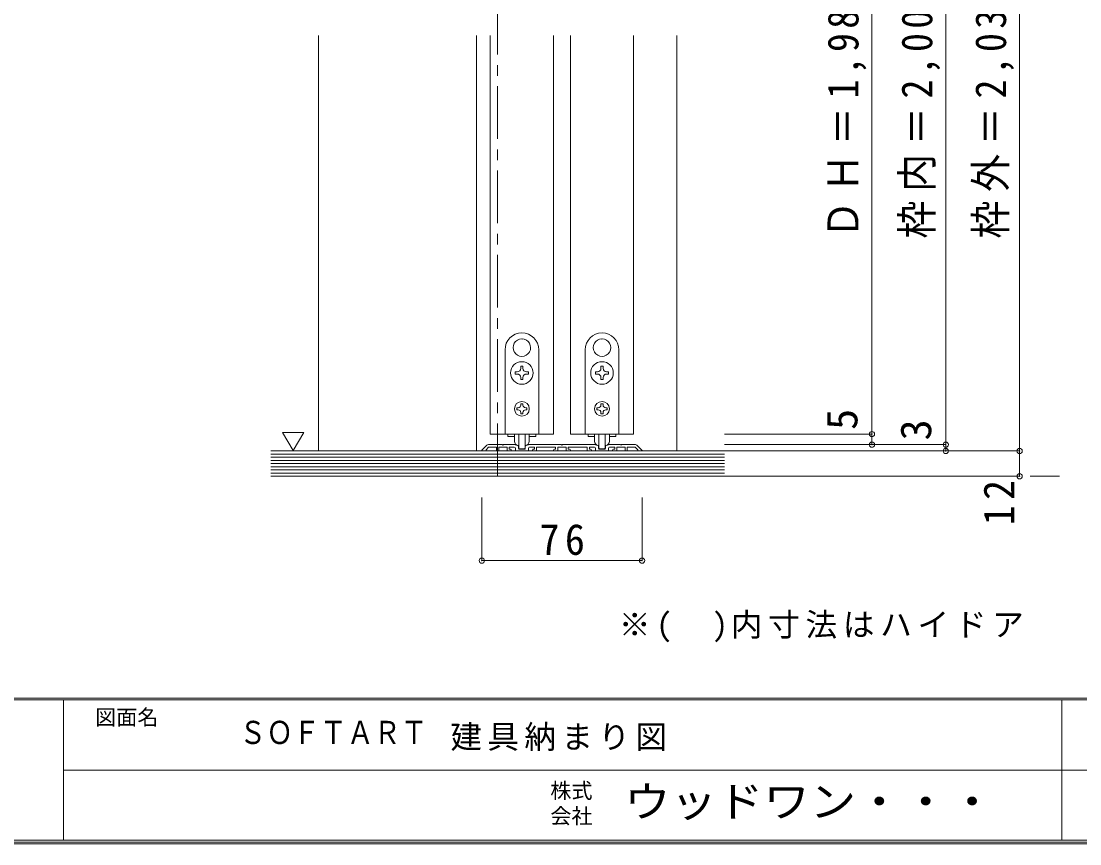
# Model space of a CAD drawing. Units: millimetres at full size, sheet at 1:5; details may follow other scales. Extents: x -973 to 977, y -718 to 696.
# Drawn here: x -18 to 484, y -701 to -311 of the extents above; entities that cross this region are included whole.
import ezdxf
from ezdxf.enums import TextEntityAlignment as Align

# ---------------------------------------------------------------- set-up
doc = ezdxf.new("R2010")
doc.units = ezdxf.units.MM
doc.header["$LTSCALE"] = 5
doc.header["$PDMODE"] = 32
doc.header["$PDSIZE"] = 2.5
doc.linetypes.add('CHAIN1', pattern=[8, 5, -1, 1, -1])
for name, color, linetype, lineweight in [('0-1_通り芯', 4, 'CHAIN1', 9), ('0-3_仕上げ', 2, 'Continuous', 9), ('0-4_枠', 3, 'Continuous', 9), ('0-6_扉', 6, 'Continuous', 9), ('0-7_金物', 7, 'Continuous', 9), ('0-A_文字', 7, 'Continuous', 9), ('0-B_寸法', 7, 'Continuous', 9), ('F-1_枠', 6, 'Continuous', 9)]:
    doc.layers.add(name, color=color, linetype=linetype, lineweight=lineweight)
doc.layers.add('F-0_補助線', color=7, linetype='Continuous')
doc.layers.add('F-A_文字', color=7, linetype='Continuous')
doc.styles.add('HGP明朝B', font='')
doc.styles.add('ＭＳ ゴシック', font='')
doc.styles.get('HGP明朝B').set_extended_font_data('HGP明朝B')
doc.styles.get('ＭＳ ゴシック').set_extended_font_data('MS Gothic')

msp = doc.modelspace()

# ---------------------------------------------------------------- linework, layer by layer
at = {"layer": '0-1_通り芯'}
for p, q in [((207.486, -526.5), (207.486, -14.849)), ((99.986, -526.5), (473.986, -526.5))]:
    msp.add_line(p, q, dxfattribs=at)
at = {"layer": '0-3_仕上げ'}
for p, q in [((314.986, -514.5), (99.986, -514.5)), ((314.986, -526.5), (99.986, -526.5))]:
    msp.add_line(p, q, dxfattribs=at)
at = {"layer": '0-3_仕上げ', "color": 7}
for p, q in [((314.986, -516), (99.986, -516)), ((314.986, -517.5), (99.986, -517.5)), ((314.986, -519), (99.986, -519)), ((314.986, -520.5), (99.986, -520.5)), ((314.986, -522), (99.986, -522)), ((314.986, -523.5), (99.986, -523.5)), ((314.986, -525), (99.986, -525))]:
    msp.add_line(p, q, dxfattribs=at)
at = {"layer": '0-4_枠', "color": 4}
for p, q in [((122.486, -317.5), (122.486, -514.5)), ((197.486, -317.5), (197.486, -514.5)), ((292.486, -514.5), (292.486, -317.5))]:
    msp.add_line(p, q, dxfattribs=at)
at = {"layer": '0-6_扉'}
for p, q in [((203.986, -317.5), (203.986, -506.5)), ((233.986, -317.5), (233.986, -506.5)), ((241.986, -317.5), (241.986, -506.5)), ((271.986, -317.5), (271.986, -506.5)), ((233.986, -506.5), (203.986, -506.5)), ((241.986, -506.5), (271.986, -506.5))]:
    msp.add_line(p, q, dxfattribs=at)
at = {"layer": '0-7_金物'}
for p, q in [((218.887, -461.351), (218.986, -461.45)), ((219.085, -461.351), (218.986, -461.45)), ((256.887, -461.351), (256.986, -461.45)), ((257.085, -461.351), (256.986, -461.45)), ((210.986, -506.5), (210.986, -466.5)), ((226.986, -466.5), (226.986, -506.5)), ((248.986, -506.5), (248.986, -466.5)), ((264.986, -466.5), (264.986, -506.5)), ((215.344, -467.489), (215.479, -467.525)), ((215.443, -467.66), (215.479, -467.525)), ((222.629, -467.489), (222.494, -467.525)), ((222.53, -467.66), (222.494, -467.525)), ((253.344, -467.489), (253.479, -467.525)), ((253.443, -467.66), (253.479, -467.525)), ((260.629, -467.489), (260.494, -467.525)), ((260.53, -467.66), (260.494, -467.525)), ((218.486, -474.35), (218.486, -475.3)), ((219.486, -474.35), (218.486, -474.35)), ((219.486, -475.3), (219.486, -474.35)), ((256.486, -474.35), (256.486, -475.3)), ((257.486, -474.35), (256.486, -474.35)), ((257.486, -475.3), (257.486, -474.35)), ((216.786, -477), (215.836, -477)), ((215.836, -477), (215.836, -478)), ((215.836, -478), (216.786, -478)), ((219.486, -480.65), (219.486, -479.7)), ((222.136, -477), (221.186, -477)), ((221.186, -478), (222.136, -478)), ((222.136, -478), (222.136, -477)), ((254.786, -477), (253.836, -477)), ((253.836, -477), (253.836, -478)), ((253.836, -478), (254.786, -478)), ((257.486, -480.65), (257.486, -479.7)), ((260.136, -477), (259.186, -477)), ((259.186, -478), (260.136, -478)), ((260.136, -478), (260.136, -477)), ((217.186, -494), (216.586, -494)), ((216.586, -494), (216.586, -495)), ((216.586, -495), (217.186, -495)), ((218.486, -492.1), (219.486, -492.1)), ((218.486, -492.1), (218.486, -492.7)), ((218.486, -496.3), (218.486, -496.9)), ((219.486, -496.9), (218.486, -496.9)), ((219.486, -492.1), (219.486, -492.7)), ((219.486, -496.3), (219.486, -496.9)), ((220.786, -494), (221.386, -494)), ((255.186, -494), (254.586, -494)), ((254.586, -494), (254.586, -495)), ((254.586, -495), (255.186, -495)), ((256.486, -492.1), (257.486, -492.1)), ((256.486, -492.1), (256.486, -492.7)), ((256.486, -496.3), (256.486, -496.9)), ((257.486, -496.9), (256.486, -496.9)), ((257.486, -492.1), (257.486, -492.7)), ((257.486, -496.3), (257.486, -496.9)), ((258.786, -494), (259.386, -494)), ((226.986, -506.5), (210.986, -506.5)), ((212.386, -506.5), (212.386, -507.7)), ((215.486, -509.921), (215.486, -506.5)), ((217.486, -506.5), (217.486, -513.121)), ((220.486, -506.5), (220.486, -513.112)), ((222.486, -509.921), (222.486, -506.5)), ((225.586, -506.5), (225.586, -507.7)), ((264.986, -506.5), (248.986, -506.5)), ((250.386, -506.5), (250.386, -507.7)), ((253.486, -509.921), (253.486, -506.5)), ((255.486, -506.5), (255.486, -513.121)), ((258.486, -506.5), (258.486, -513.112)), ((260.486, -509.921), (260.486, -506.5)), ((263.586, -506.5), (263.586, -507.7)), ((212.386, -507.7), (215.519, -507.7)), ((222.454, -507.7), (225.586, -507.7)), ((250.386, -507.7), (253.519, -507.7)), ((260.454, -507.7), (263.586, -507.7)), ((220.186, -513.421), (217.786, -513.421)), ((258.186, -513.421), (255.786, -513.421))]:
    msp.add_line(p, q, dxfattribs=at)
at = {"layer": '0-7_金物', "color": 3}
for p, q in [((202.411, -511.793), (200.045, -514.159)), ((203.118, -511.5), (209.686, -511.5)), ((209.686, -511.5), (209.986, -511.8)), ((209.986, -511.8), (210.286, -511.5)), ((215.758, -511.5), (210.286, -511.5)), ((215.911, -511.524), (217.04, -511.888)), ((222.061, -511.524), (220.933, -511.888)), ((222.215, -511.5), (237.686, -511.5)), ((253.911, -511.524), (255.04, -511.888)), ((260.061, -511.524), (258.933, -511.888)), ((260.215, -511.5), (265.686, -511.5)), ((273.562, -511.793), (275.928, -514.159)), ((201.786, -514.5), (200.186, -514.5)), ((206.986, -514.2), (206.986, -512.7)), ((207.286, -514.5), (207.686, -514.5)), ((207.986, -514.2), (207.986, -512.7)), ((211.986, -512.7), (207.986, -512.7)), ((211.986, -514.2), (211.986, -512.7)), ((213.586, -514.5), (212.286, -514.5)), ((212.986, -512.7), (212.986, -513.7)), ((215.386, -512.7), (212.986, -512.7)), ((213.586, -513.7), (212.986, -513.7)), ((215.886, -513.2), (215.886, -514.2)), ((221.786, -514.5), (216.186, -514.5)), ((217.386, -512.364), (217.386, -513.4)), ((217.686, -513.7), (220.286, -513.7)), ((220.586, -512.364), (220.586, -513.4)), ((222.086, -513.2), (222.086, -514.2)), ((224.386, -513.7), (224.986, -513.7)), ((224.386, -514.5), (225.686, -514.5)), ((234.386, -513.7), (234.986, -513.7)), ((234.386, -514.5), (235.686, -514.5)), ((239.986, -514.2), (239.986, -512.7)), ((241.586, -514.5), (240.286, -514.5)), ((240.986, -512.7), (240.986, -513.7)), ((249.986, -512.7), (240.986, -512.7)), ((241.586, -513.7), (240.986, -513.7)), ((249.986, -514.2), (249.986, -512.7)), ((251.586, -514.5), (250.286, -514.5)), ((250.986, -512.7), (250.986, -513.7)), ((253.386, -512.7), (250.986, -512.7)), ((251.586, -513.7), (250.986, -513.7)), ((253.886, -513.2), (253.886, -514.2)), ((259.786, -514.5), (254.186, -514.5)), ((255.386, -512.364), (255.386, -513.4)), ((255.686, -513.7), (258.286, -513.7)), ((258.586, -512.364), (258.586, -513.4)), ((260.086, -513.2), (260.086, -514.2)), ((262.386, -513.7), (262.986, -513.7)), ((262.386, -514.5), (263.686, -514.5)), ((267.986, -514.2), (267.986, -512.7)), ((268.686, -514.5), (268.286, -514.5)), ((273.986, -513.914), (272.772, -512.7)), ((273.986, -514.3), (273.986, -513.914)), ((274.186, -514.5), (275.786, -514.5))]:
    msp.add_line(p, q, dxfattribs=at)
at = {"layer": '0-7_金物'}
for points in [[(218.486, -479.7), (218.486, -480.65), (219.486, -480.65)], [(256.486, -479.7), (256.486, -480.65), (257.486, -480.65)], [(221.386, -494), (221.386, -495), (220.786, -495)], [(259.386, -494), (259.386, -495), (258.786, -495)]]:
    msp.add_lwpolyline(points, dxfattribs=at)
at = {"layer": '0-7_金物', "color": 3}
for points in [[(253.758, -511.5), (238.286, -511.5), (237.986, -511.8), (237.686, -511.5)], [(272.855, -511.5), (266.286, -511.5), (265.986, -511.8), (265.686, -511.5)], [(201.986, -514.3), (201.986, -513.914), (203.2, -512.7), (206.986, -512.7)], [(222.586, -512.7), (224.986, -512.7), (224.986, -513.7)], [(225.986, -514.2), (225.986, -512.7), (234.986, -512.7), (234.986, -513.7)], [(235.986, -514.2), (235.986, -512.7), (239.986, -512.7)], [(260.586, -512.7), (262.986, -512.7), (262.986, -513.7)], [(263.986, -514.2), (263.986, -512.7), (267.986, -512.7)], [(268.986, -514.2), (268.986, -512.7), (272.772, -512.7)]]:
    msp.add_lwpolyline(points, dxfattribs=at)
at = {"layer": '0-7_金物'}
for centre, radius in [((218.986, -477.5), 5.35), ((256.986, -477.5), 5.35), ((218.986, -494.5), 3.5), ((256.986, -494.5), 3.5)]:
    msp.add_circle(centre, radius, dxfattribs=at)
for centre, radius, start, end in [((218.986, -466.5), 8, 0, 180), ((218.986, -465.5), 4.15, 91.3645, 208.6355), ((218.986, -465.5), 4.15, 331.3645, 88.6355), ((256.986, -466.5), 8, 0, 180), ((256.986, -465.5), 4.15, 91.3645, 208.6355), ((256.986, -465.5), 4.15, 331.3645, 88.6355), ((218.986, -465.5), 4.15, 211.3645, 328.6355), ((256.986, -465.5), 4.15, 211.3645, 328.6355), ((216.786, -475.3), 1.7, 270, 0), ((221.186, -475.3), 1.7, 180, 270), ((254.786, -475.3), 1.7, 270, 0), ((259.186, -475.3), 1.7, 180, 270), ((216.786, -479.7), 1.7, 0, 90), ((221.186, -479.7), 1.7, 90, 180), ((254.786, -479.7), 1.7, 0, 90), ((259.186, -479.7), 1.7, 90, 180), ((217.186, -492.7), 1.3, 270, 0), ((217.186, -496.3), 1.3, 0, 90), ((220.786, -492.7), 1.3, 180, 270), ((220.786, -496.3), 1.3, 90, 180), ((255.186, -492.7), 1.3, 270, 0), ((255.186, -496.3), 1.3, 0, 90), ((258.786, -492.7), 1.3, 180, 270), ((258.786, -496.3), 1.3, 90, 180), ((217.486, -509.921), 2, 180, 264.78409), ((217.286, -512.112), 0.2, 0, 84.78409), ((220.686, -512.112), 0.2, 95.21591, 180), ((220.486, -509.921), 2, 275.21591, 0), ((255.486, -509.921), 2, 180, 264.78409), ((255.286, -512.112), 0.2, 0, 84.78409), ((258.686, -512.112), 0.2, 95.21591, 180), ((258.486, -509.921), 2, 275.21591, 0), ((217.786, -513.121), 0.3, 180, 270), ((220.186, -513.121), 0.3, 270, 0), ((255.786, -513.121), 0.3, 180, 270), ((258.186, -513.121), 0.3, 270, 0)]:
    msp.add_arc(centre, radius, start, end, dxfattribs=at)
at = {"layer": '0-7_金物', "color": 3}
for centre, radius, start, end in [((203.118, -512.5), 1, 90, 135), ((215.758, -512), 0.5, 72.1213, 90), ((216.886, -512.364), 0.5, 0, 72.1213), ((221.086, -512.364), 0.5, 107.8787, 180), ((222.215, -512), 0.5, 90, 107.8787), ((253.758, -512), 0.5, 72.1213, 90), ((254.886, -512.364), 0.5, 0, 72.1213), ((259.086, -512.364), 0.5, 107.8787, 180), ((260.215, -512), 0.5, 90, 107.8787), ((272.855, -512.5), 1, 45, 90), ((200.186, -514.3), 0.2, 135, 270), ((201.786, -514.3), 0.2, 270, 0), ((207.286, -514.2), 0.3, 180, 270), ((207.686, -514.2), 0.3, 270, 0), ((212.286, -514.2), 0.3, 180, 270), ((213.586, -514.1), 0.4, 0, 90), ((213.586, -514.1), 0.4, 270, 0), ((215.386, -513.2), 0.5, 0, 90), ((216.186, -514.2), 0.3, 180, 270), ((217.686, -513.4), 0.3, 180, 270), ((220.286, -513.4), 0.3, 270, 0), ((221.786, -514.2), 0.3, 270, 0), ((222.586, -513.2), 0.5, 90, 180), ((224.386, -514.1), 0.4, 90, 180), ((224.386, -514.1), 0.4, 180, 270), ((225.686, -514.2), 0.3, 270, 0), ((234.386, -514.1), 0.4, 90, 180), ((234.386, -514.1), 0.4, 180, 270), ((235.686, -514.2), 0.3, 270, 0), ((240.286, -514.2), 0.3, 180, 270), ((241.586, -514.1), 0.4, 0, 90), ((241.586, -514.1), 0.4, 270, 0), ((250.286, -514.2), 0.3, 180, 270), ((251.586, -514.1), 0.4, 0, 90), ((251.586, -514.1), 0.4, 270, 0), ((253.386, -513.2), 0.5, 0, 90), ((254.186, -514.2), 0.3, 180, 270), ((255.686, -513.4), 0.3, 180, 270), ((258.286, -513.4), 0.3, 270, 0), ((259.786, -514.2), 0.3, 270, 0), ((260.586, -513.2), 0.5, 90, 180), ((262.386, -514.1), 0.4, 90, 180), ((262.386, -514.1), 0.4, 180, 270), ((263.686, -514.2), 0.3, 270, 0), ((268.286, -514.2), 0.3, 180, 270), ((268.686, -514.2), 0.3, 270, 0), ((274.186, -514.3), 0.2, 180, 270), ((275.786, -514.3), 0.2, 270, 45)]:
    msp.add_arc(centre, radius, start, end, dxfattribs=at)
at = {"layer": '0-A_文字'}
msp.add_line((105.551, -505.687), (110.551, -514.347), dxfattribs=at)
msp.add_lwpolyline([(105.551, -505.687), (115.551, -505.687), (110.551, -514.347)], dxfattribs=at)
at = {"layer": '0-B_寸法', "color": 4}
for p, q in [((454.986, -514.5), (454.986, -76.5)), ((419.986, -511.5), (419.986, -106.5)), ((384.986, -120.5), (384.986, -506.5)), ((384.986, -506.5), (314.986, -506.5)), ((384.986, -506.5), (384.986, -511.5)), ((419.986, -511.5), (314.986, -511.5)), ((419.986, -514.5), (419.986, -511.5)), ((454.986, -514.5), (314.986, -514.5)), ((454.986, -526.5), (454.986, -514.5)), ((454.986, -526.5), (314.986, -526.5)), ((199.986, -566.5), (199.986, -536.5)), ((275.986, -566.5), (275.986, -536.5)), ((275.986, -566.5), (199.986, -566.5))]:
    msp.add_line(p, q, dxfattribs=at)
at = {"layer": '0-B_寸法'}
for p in [(384.986, -506.5), (384.986, -511.5), (419.986, -511.5), (419.986, -514.5), (454.986, -514.5), (454.986, -526.5), (199.986, -566.5), (275.986, -566.5)]:
    msp.add_point(p, dxfattribs=at)
at = {"layer": 'F-1_枠'}
for p, q in [((976.653, -631.667), (-973.347, -631.667)), ((976.653, -632.5), (-973.347, -632.5)), ((1.653, -632.5), (1.653, -699.167)), ((474.986, -632.5), (474.986, -699.167)), ((1.653, -665.833), (974.986, -665.834)), ((976.653, -699.167), (-973.347, -699.167)), ((976.653, -700), (-973.347, -700)), ((976.653, -700.833), (-973.347, -700.833))]:
    msp.add_line(p, q, dxfattribs=at)

# ---------------------------------------------------------------- texts
at = {"layer": '0-A_文字', "insert": (264.986, -605.264), "char_height": 11, "attachment_point": 7, "style": 'ＭＳ ゴシック'}
msp.add_mtext('\\T1.18;※(\u3000)内寸法はハイドア', dxfattribs=at)
at = {"layer": '0-B_寸法', "style": 'ＭＳ ゴシック'}
for s, p in [('5', (382.486, -504.5)), ('3', (417.486, -509.5))]:
    msp.add_text(s, height=14.66, rotation=90, dxfattribs=at).set_placement(p, align=Align.BOTTOM_LEFT)
at = {"layer": '0-B_寸法', "char_height": 14.66, "attachment_point": 7, "rotation": 90, "style": 'ＭＳ ゴシック'}
for s, insert in [('\\T1.23;\\W0.9;ＤＨ＝1,983\\~(2,183)', (382.486, -413.75)), ('\\T1.23;\\W0.9;枠内＝2,002\\~(2,202)', (417.486, -413.75)), ('\\T1.23;\\W0.9;枠外＝2,035\\~(2,235)', (452.486, -413.75)), ('\\T1.27;\\W0.95;12', (452.486, -549.75))]:
    msp.add_mtext(s, dxfattribs=dict(at, insert=insert))
at = {"layer": '0-B_寸法', "insert": (227.361, -564), "char_height": 14.66, "attachment_point": 7, "style": 'ＭＳ ゴシック'}
msp.add_mtext('\\T1.27;\\W0.95;76', dxfattribs=at)
at = {"layer": 'F-0_補助線', "style": 'HGP明朝B', "width": 0.85}
msp.add_text('ＳＯＦＴＡＲＴ', height=11, dxfattribs=at).set_placement((84.986, -656.798), align=Align.BOTTOM_LEFT)
at = {"layer": 'F-0_補助線', "insert": (185.035, -656.798), "char_height": 11, "attachment_point": 7, "style": 'ＭＳ ゴシック'}
msp.add_mtext('\\T1.17;建具納まり図', dxfattribs=at)
at = {"layer": 'F-A_文字', "style": 'ＭＳ ゴシック'}
for s, p in [('図面名', (16.653, -646.667)), ('株式', (232.486, -681.5)), ('会社', (232.486, -693.5))]:
    msp.add_text(s, height=7.331, dxfattribs=at).set_placement(p, align=Align.BOTTOM_LEFT)
at = {"layer": 'F-A_文字', "style": 'ＭＳ ゴシック', "width": 1.1}
msp.add_text('ウッドワン・・・', height=14.66, dxfattribs=at).set_placement((267.486, -692.5), align=Align.BOTTOM_LEFT)

doc.saveas('drawing.dxf')
